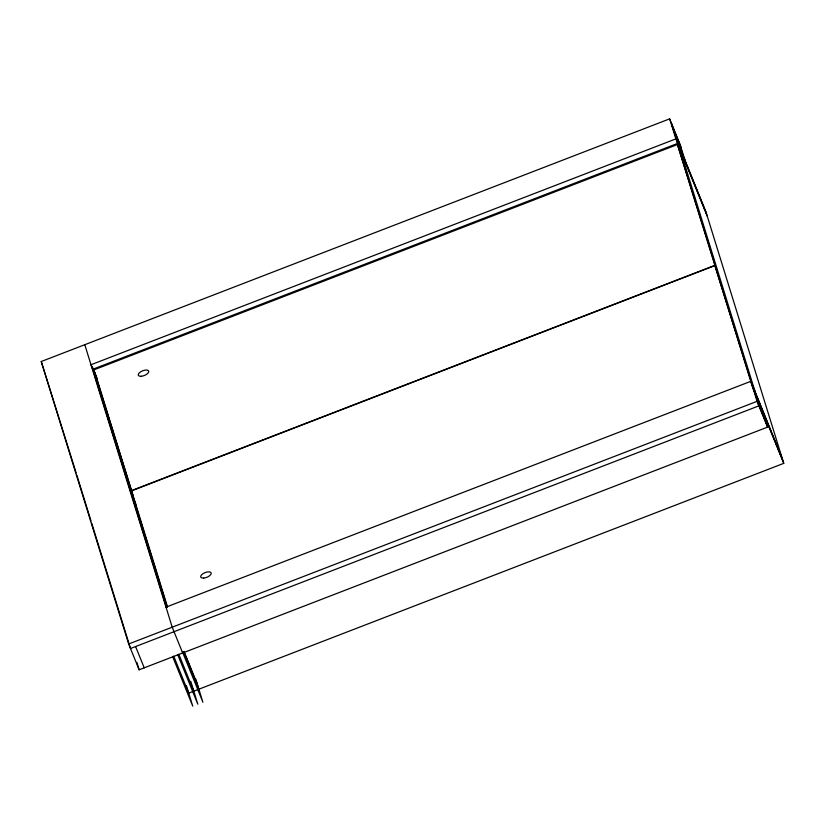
<?xml version="1.0" encoding="UTF-8"?>
<svg xmlns="http://www.w3.org/2000/svg" width="825" height="825" viewBox="0 0 825 825"><rect width="100%" height="100%" fill="white"/><g stroke="black" fill="none" stroke-linecap="round" stroke-linejoin="round"><path stroke-width="1.24" d="M762.805 411.768L767.559 427.123L139.147 669.787L128.669 643.995L41.25 361.515L669.663 118.852L680.13 144.643L684.884 159.998M669.663 118.852L675.861 138.889L90.987 364.743L97.113 379.83M92.823 369.249L677.696 143.395L671.498 123.368M133.052 495.526L93.751 369.94L677.459 144.53L716.678 269.858M131.134 490.741L714.842 265.341L677.459 144.53M166.011 607.148L750.884 381.294L782.306 458.679M128.669 643.995L757.082 401.332L750.884 381.294M676.252 138.724L705.839 211.592L783.75 463.351L188.719 693.124L173.693 656.123M672.22 125.699L680.862 146.984M676.974 141.065L706.561 213.922M675.861 138.889L707.283 216.263M714.842 265.341L754.143 390.926L752.771 387.544M753.442 388.152L783.028 461.01M754.163 390.483L783.75 463.351M758.196 403.507L766.837 424.793M757.082 401.332L767.559 427.123M93.751 369.94L95.122 373.323M92.287 366.816L97.102 378.685M92.101 366.919L96.876 378.665M132.278 494.969L134.186 499.682M133 497.3L135.867 504.374M184.068 651.626L197.433 684.533M183.841 651.606L198.155 686.864M183.604 651.595L198.877 689.205M182.387 651.688L202.909 702.23L195.68 678.872M182.686 652.977L172.208 627.186L84.789 344.706M178.778 654.163L193.803 691.164M177.787 654.833L197.825 704.189L190.761 681.337M172.703 656.793L192.751 706.148L186.44 685.761M41.25 361.515L76.148 472.88M135.589 646.553L144.22 667.827M679.027 142.467L683.059 155.492M760.97 407.251L765.002 420.276M679.996 149.078L755.019 391.483M752.72 385.811L758.917 405.848L130.505 648.512L91.74 523.236M752.317 386.409L714.924 265.609L131.216 491.009L167.093 606.942M95.576 374.457L132.969 495.258M133.423 496.743L167.042 605.354M95.122 374.932L167.104 607.499M91.905 366.31L166.475 607.241M136.868 662.423L139.147 669.787M76.911 475.334L90.977 520.781M141.209 376.282A5.61 2.516 -22.1 0 0 148.748 371.291A5.61 2.516 -22.1 0 0 140.498 371.9A5.61 2.516 -22.1 0 0 141.209 376.282M203.672 578.098A5.61 2.516 -22.1 0 0 211.21 573.107A5.61 2.516 -22.1 0 0 202.95 573.715A5.61 2.516 -22.1 0 0 203.672 578.098"/></g></svg>
